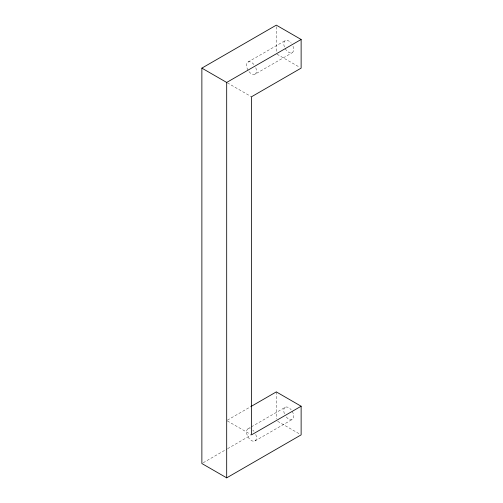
<?xml version="1.0" encoding="UTF-8"?>
<svg xmlns="http://www.w3.org/2000/svg" width="503" height="503" viewBox="0 0 503 503"><rect width="100%" height="100%" fill="white"/><g stroke="black" fill="none" stroke-linecap="round" stroke-linejoin="round"><path stroke-width="0.38" stroke-dasharray="2.52 1.89" d="M247.992 62.051L285.214 40.561M249.016 71.659A7.017 4.049 60 0 0 255.008 74.205L292.23 52.714M227.369 420.156L251.16 406.418M247.992 428.795L250.695 427.229M251.374 426.84L285.214 407.304A7.017 4.049 60 0 1 291.199 409.851M203.225 462.741L226.91 449.066M227.589 448.676L250.595 435.391M255.008 440.949L292.23 419.464M276.983 54.192L299.788 67.352M227.356 82.838L251.5 96.777M277.656 421.319L299.788 434.095M227.356 420.936L250.827 434.485M276.31 26.697L276.31 52.255M276.31 391.894L276.31 418.999M292.23 411.36A7.017 4.049 60 0 1 292.658 419.144A7.017 4.049 60 0 1 286.238 416.912M284.421 413.768A7.017 4.049 60 0 1 285.214 407.304M293.016 46.257A7.017 4.049 60 0 1 289.583 52.777A7.017 4.049 60 0 1 283.83 42.824A7.017 4.049 60 0 1 291.199 43.107M255.801 67.742A7.017 4.049 60 0 1 255.008 74.205M247.992 70.156A7.017 4.049 60 0 1 247.841 62.146A7.017 4.049 60 0 1 254.688 65.579M255.801 434.491A7.017 4.049 60 0 1 253.6 441.276A7.017 4.049 60 0 1 246.835 434.139A7.017 4.049 60 0 1 250.217 428.594M252.783 430.078A7.017 4.049 60 0 1 253.984 431.341"/><path stroke-width="0.75" d="M201.873 68.125L276.31 25.15L301.127 39.473L301.127 68.125L251.5 96.777L251.5 434.875L301.127 406.223L301.127 434.875L226.69 477.85L201.873 463.527L201.873 68.125L226.69 82.454L301.127 39.473M251.16 406.418L276.31 391.894L301.127 406.223M226.69 82.454L226.69 477.85"/></g></svg>
